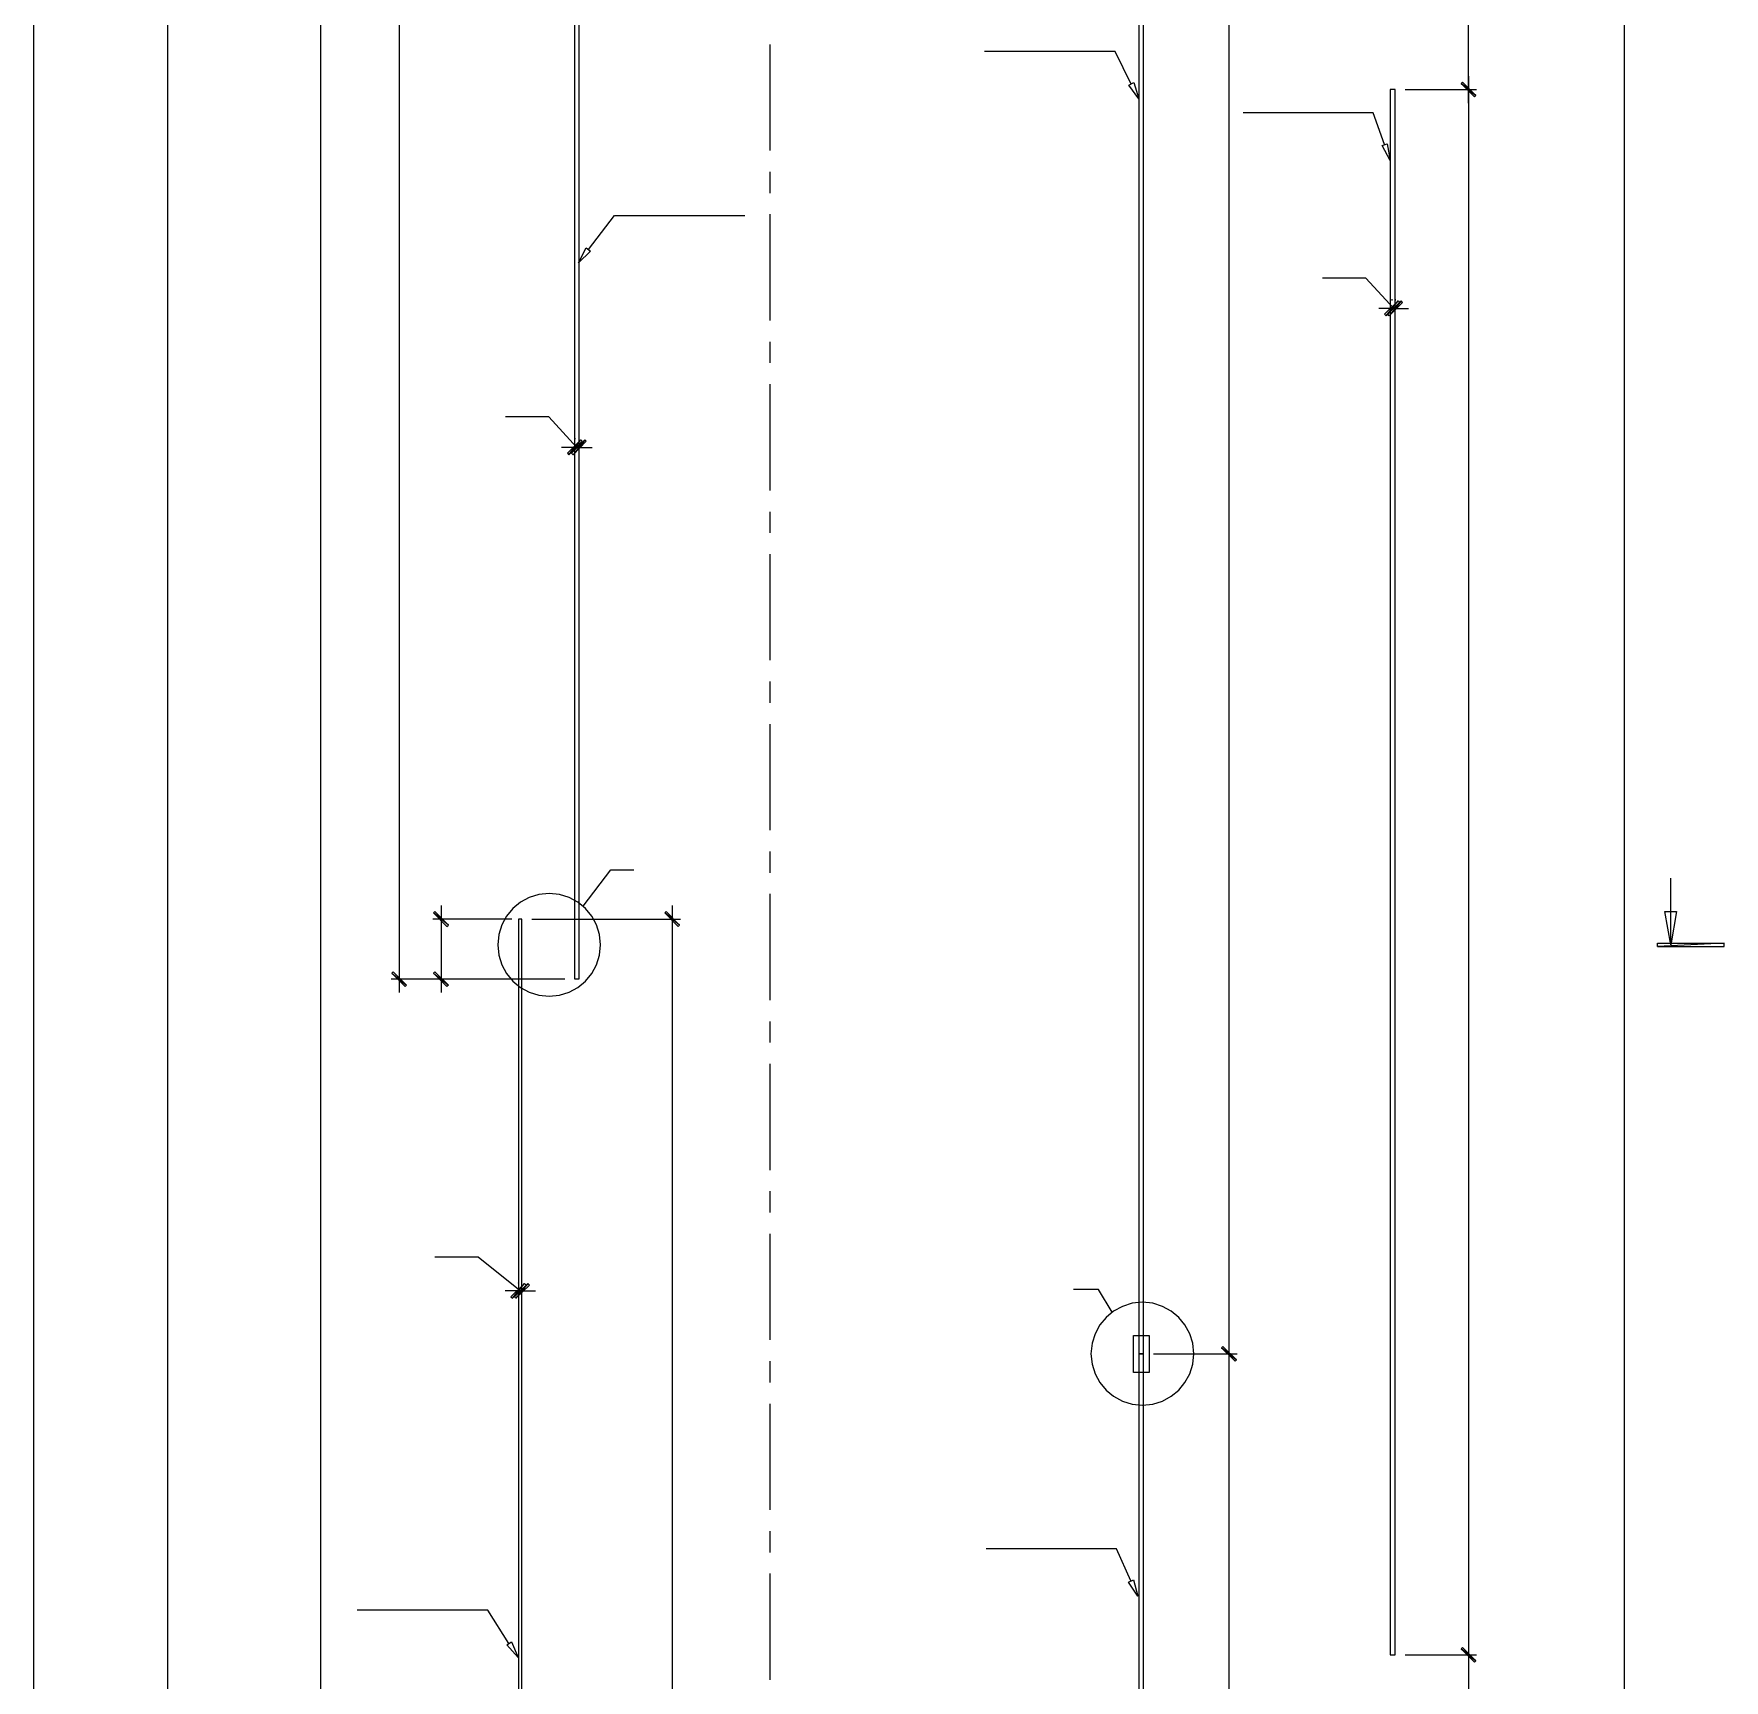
# Model space of a CAD drawing. Extents: x -1 to 315, y 0 to 224.
# Drawn here: x 0 to 66.9, y 102.6 to 167.8 of the extents above; entities that cross this region are included whole.
import ezdxf

# ---------------------------------------------------------------- set-up
doc = ezdxf.new("R2010")
doc.units = 0
doc.header["$MEASUREMENT"] = 0
doc.layers.add('UNDERLAY', color=8, linetype='Continuous')

msp = doc.modelspace()

# ---------------------------------------------------------------- linework, layer by layer
at = {"layer": 'UNDERLAY'}
for p, q in [((0.004, 0), (0.004, 222.502)), ((5.291, 221.191), (5.291, 1.322)), ((11.35, 41.723), (11.35, 206.563)), ((56.746, 165.02), (56.746, 206.563)), ((62.907, 206.563), (62.907, 41.723)), ((14.453, 192.809), (14.453, 129.838)), ((21.397, 130.365), (21.397, 192.282)), ((21.565, 192.282), (21.565, 130.365)), ((47.271, 177.99), (47.271, 115.02)), ((43.709, 177.464), (43.709, 115.546)), ((43.899, 115.546), (43.899, 177.464)), ((29.115, 167.338), (29.115, 163.138)), ((42.768, 167.058), (37.604, 167.058)), ((43.406, 165.77), (42.768, 167.058)), ((43.317, 165.725), (43.507, 165.826)), ((43.507, 165.826), (43.709, 165.188)), ((56.455, 165.793), (56.511, 165.849)), ((56.511, 165.849), (56.455, 165.793)), ((56.511, 165.849), (57.037, 165.322)), ((57.037, 165.322), (56.511, 165.849)), ((56.746, 166.084), (56.746, 103.113)), ((43.709, 165.188), (43.317, 165.725)), ((53.655, 165.557), (53.655, 103.64)), ((53.846, 165.557), (53.655, 165.557)), ((53.846, 103.64), (53.846, 165.557)), ((54.237, 165.557), (57.06, 165.557)), ((54.237, 165.557), (57.06, 165.557)), ((57.037, 165.322), (56.455, 165.793)), ((56.455, 165.793), (56.982, 165.267)), ((57.037, 165.322), (56.455, 165.793)), ((56.455, 165.793), (57.037, 165.322)), ((56.455, 165.793), (57.037, 165.322)), ((56.982, 165.267), (56.455, 165.793)), ((56.982, 165.267), (57.037, 165.322)), ((57.037, 165.322), (56.982, 165.267)), ((52.983, 164.628), (47.831, 164.628)), ((53.431, 163.374), (52.983, 164.628)), ((53.33, 163.34), (53.532, 163.407)), ((53.655, 162.746), (53.33, 163.34)), ((53.532, 163.407), (53.655, 162.746)), ((29.115, 162.298), (29.115, 161.458)), ((21.946, 159.229), (22.976, 160.573)), ((22.976, 160.573), (28.129, 160.573)), ((29.115, 160.618), (29.115, 156.418)), ((21.543, 158.703), (21.856, 159.296)), ((22.024, 159.162), (21.543, 158.703)), ((21.856, 159.296), (22.024, 159.162)), ((52.681, 158.098), (50.967, 158.098)), ((53.79, 156.899), (52.681, 158.098)), ((53.969, 157.19), (53.431, 156.664)), ((53.487, 156.608), (53.969, 157.19)), ((53.487, 156.608), (53.969, 157.19)), ((54.025, 157.135), (53.487, 156.608)), ((53.554, 156.664), (54.08, 157.19)), ((54.08, 157.19), (53.61, 156.608)), ((54.08, 157.19), (53.61, 156.608)), ((53.61, 156.608), (54.137, 157.135)), ((53.722, 157.258), (53.722, 157.213)), ((53.846, 157.258), (53.846, 157.213)), ((53.969, 157.19), (54.025, 157.135)), ((54.137, 157.135), (54.08, 157.19)), ((53.722, 156.899), (53.196, 156.899)), ((53.431, 156.664), (53.487, 156.608)), ((53.61, 156.608), (53.554, 156.664)), ((53.846, 156.899), (53.722, 156.899)), ((53.722, 156.899), (53.846, 156.899)), ((53.846, 156.899), (54.372, 156.899)), ((29.115, 155.578), (29.115, 154.738)), ((29.115, 153.898), (29.115, 149.697)), ((20.378, 152.61), (18.664, 152.61)), ((21.487, 151.4), (20.378, 152.61)), ((21.397, 151.77), (21.397, 151.724)), ((21.565, 151.77), (21.565, 151.724)), ((21.397, 151.4), (20.871, 151.4)), ((21.633, 151.702), (21.106, 151.165)), ((21.106, 151.165), (21.162, 151.109)), ((21.162, 151.109), (21.633, 151.702)), ((21.162, 151.109), (21.633, 151.702)), ((21.688, 151.646), (21.162, 151.109)), ((21.274, 151.165), (21.8, 151.702)), ((21.33, 151.109), (21.274, 151.165)), ((21.8, 151.702), (21.33, 151.109)), ((21.8, 151.702), (21.33, 151.109)), ((21.33, 151.109), (21.856, 151.646)), ((21.565, 151.4), (21.397, 151.4)), ((21.397, 151.4), (21.565, 151.4)), ((21.565, 151.4), (22.092, 151.4)), ((21.633, 151.702), (21.688, 151.646)), ((21.856, 151.646), (21.8, 151.702)), ((29.115, 148.857), (29.115, 148.017)), ((29.115, 147.177), (29.115, 142.977)), ((29.115, 142.137), (29.115, 141.297)), ((29.115, 140.457), (29.115, 136.257)), ((29.115, 135.417), (29.115, 134.576)), ((21.733, 133.255), (22.82, 134.688)), ((22.82, 134.688), (23.738, 134.688)), ((19.974, 133.717), (19.592, 133.599)), ((20.383, 133.759), (19.974, 133.717)), ((20.793, 133.717), (20.383, 133.759)), ((21.175, 133.599), (20.793, 133.717)), ((29.115, 133.736), (29.115, 129.536)), ((64.744, 131.72), (64.744, 134.364)), ((16.111, 133.277), (16.111, 129.838)), ((18.946, 133.163), (18.698, 132.862)), ((19.247, 133.411), (18.946, 133.163)), ((19.592, 133.599), (19.247, 133.411)), ((21.52, 133.411), (21.175, 133.599)), ((21.821, 133.163), (21.52, 133.411)), ((22.069, 132.862), (21.821, 133.163)), ((25.25, 133.277), (25.25, 70.296)), ((18.911, 132.74), (15.786, 132.74)), ((15.808, 132.986), (15.864, 133.042)), ((16.401, 132.504), (15.808, 132.986)), ((15.808, 132.986), (16.346, 132.448)), ((16.401, 132.504), (15.808, 132.986)), ((15.864, 133.042), (16.401, 132.504)), ((16.346, 132.448), (16.401, 132.504)), ((18.51, 132.517), (18.392, 132.136)), ((18.698, 132.862), (18.51, 132.517)), ((19.303, 132.74), (19.179, 132.74)), ((19.179, 132.74), (19.179, 70.833)), ((19.303, 132.74), (19.179, 132.74)), ((19.303, 70.833), (19.303, 132.74)), ((19.706, 132.74), (25.575, 132.74)), ((22.257, 132.517), (22.069, 132.862)), ((22.375, 132.136), (22.257, 132.517)), ((24.959, 132.986), (25.015, 133.042)), ((25.541, 132.504), (24.959, 132.986)), ((24.959, 132.986), (25.485, 132.448)), ((25.541, 132.504), (24.959, 132.986)), ((25.015, 133.042), (25.541, 132.504)), ((25.485, 132.448), (25.541, 132.504)), ((64.509, 133.042), (64.979, 133.042)), ((64.744, 131.72), (64.509, 133.042)), ((64.979, 133.042), (64.744, 131.72)), ((18.392, 132.136), (18.351, 131.726)), ((18.351, 131.726), (18.392, 131.316)), ((22.416, 131.726), (22.375, 132.136)), ((22.375, 131.316), (22.416, 131.726)), ((66.861, 131.788), (64.218, 131.653)), ((66.861, 131.788), (64.218, 131.653)), ((64.218, 131.653), (64.218, 131.788)), ((64.218, 131.788), (66.861, 131.788)), ((66.861, 131.653), (66.861, 131.788)), ((18.392, 131.316), (18.51, 130.934)), ((22.257, 130.934), (22.375, 131.316)), ((64.218, 131.653), (66.861, 131.653)), ((14.218, 130.656), (14.161, 130.6)), ((14.161, 130.6), (14.744, 130.13)), ((14.161, 130.6), (14.744, 130.13)), ((14.688, 130.073), (14.161, 130.6)), ((14.744, 130.13), (14.218, 130.656)), ((15.864, 130.656), (15.808, 130.6)), ((15.808, 130.6), (16.401, 130.13)), ((15.808, 130.6), (16.401, 130.13)), ((16.346, 130.073), (15.808, 130.6)), ((16.401, 130.13), (15.864, 130.656)), ((18.51, 130.934), (18.698, 130.589)), ((18.698, 130.589), (18.946, 130.288)), ((21.821, 130.288), (22.069, 130.589)), ((22.069, 130.589), (22.257, 130.934)), ((21.005, 130.365), (14.139, 130.365)), ((14.744, 130.13), (14.688, 130.073)), ((21.005, 130.365), (15.786, 130.365)), ((16.401, 130.13), (16.346, 130.073)), ((18.946, 130.288), (19.247, 130.04)), ((19.247, 130.04), (19.592, 129.853)), ((19.592, 129.853), (19.974, 129.734)), ((19.974, 129.734), (20.383, 129.693)), ((20.383, 129.693), (20.793, 129.734)), ((20.793, 129.734), (21.175, 129.853)), ((21.175, 129.853), (21.52, 130.04)), ((21.565, 130.365), (21.397, 130.365)), ((21.52, 130.04), (21.821, 130.288)), ((29.115, 128.696), (29.115, 127.856)), ((29.115, 127.016), (29.115, 122.816)), ((29.115, 121.976), (29.115, 121.135)), ((29.115, 120.295), (29.115, 116.095)), ((17.578, 119.366), (15.864, 119.366)), ((19.246, 118.033), (17.578, 119.366)), ((19.179, 118.335), (19.179, 118.358)), ((19.303, 118.335), (19.303, 118.358)), ((19.179, 118.033), (18.642, 118.033)), ((19.415, 118.324), (18.877, 117.798)), ((18.877, 117.798), (18.933, 117.742)), ((18.933, 117.742), (19.415, 118.324)), ((18.933, 117.742), (19.415, 118.324)), ((19.471, 118.268), (18.933, 117.742)), ((19.011, 117.798), (19.549, 118.324)), ((19.067, 117.742), (19.011, 117.798)), ((19.549, 118.324), (19.067, 117.742)), ((19.549, 118.324), (19.067, 117.742)), ((19.067, 117.742), (19.605, 118.268)), ((19.179, 118.033), (19.303, 118.033)), ((19.303, 118.033), (19.179, 118.033)), ((19.303, 118.033), (19.84, 118.033)), ((19.415, 118.324), (19.471, 118.268)), ((19.605, 118.268), (19.549, 118.324)), ((42.118, 118.089), (41.122, 118.089)), ((42.656, 117.193), (42.118, 118.089)), ((42.712, 117.238), (42.411, 116.989)), ((43.057, 117.425), (42.712, 117.238)), ((43.439, 117.544), (43.057, 117.425)), ((43.849, 117.585), (43.439, 117.544)), ((44.259, 117.544), (43.849, 117.585)), ((44.64, 117.425), (44.259, 117.544)), ((44.985, 117.238), (44.64, 117.425)), ((45.286, 116.989), (44.985, 117.238)), ((41.976, 116.343), (41.857, 115.962)), ((42.163, 116.689), (41.976, 116.343)), ((42.411, 116.989), (42.163, 116.689)), ((45.534, 116.689), (45.286, 116.989)), ((45.722, 116.343), (45.534, 116.689)), ((45.84, 115.962), (45.722, 116.343)), ((41.857, 115.962), (41.816, 115.552)), ((43.496, 116.274), (44.112, 116.274)), ((43.496, 114.807), (43.496, 116.274)), ((44.112, 116.274), (44.112, 114.807)), ((45.882, 115.552), (45.84, 115.962)), ((47.036, 115.837), (46.979, 115.782)), ((46.979, 115.782), (47.036, 115.837)), ((46.979, 115.782), (47.573, 115.311)), ((46.979, 115.782), (47.573, 115.311)), ((47.517, 115.255), (46.979, 115.782)), ((47.573, 115.311), (46.979, 115.782)), ((46.979, 115.782), (47.517, 115.255)), ((47.573, 115.311), (46.979, 115.782)), ((47.573, 115.311), (47.036, 115.837)), ((47.036, 115.837), (47.573, 115.311)), ((47.271, 116.073), (47.271, 84.061)), ((29.115, 115.255), (29.115, 114.415)), ((41.816, 115.552), (41.857, 115.142)), ((41.857, 115.142), (41.976, 114.761)), ((43.709, 115.546), (43.899, 115.546)), ((43.709, 115.546), (43.709, 84.588)), ((43.899, 115.546), (43.709, 115.546)), ((43.899, 84.588), (43.899, 115.546)), ((44.291, 115.546), (47.596, 115.546)), ((44.291, 115.546), (47.596, 115.546)), ((45.722, 114.761), (45.84, 115.142)), ((45.84, 115.142), (45.882, 115.552)), ((47.573, 115.311), (47.517, 115.255)), ((47.517, 115.255), (47.573, 115.311)), ((41.976, 114.761), (42.163, 114.415)), ((42.163, 114.415), (42.411, 114.115)), ((44.112, 114.807), (43.496, 114.807)), ((45.286, 114.115), (45.534, 114.415)), ((45.534, 114.415), (45.722, 114.761)), ((42.411, 114.115), (42.712, 113.866)), ((42.712, 113.866), (43.057, 113.679)), ((43.057, 113.679), (43.439, 113.56)), ((44.259, 113.56), (44.64, 113.679)), ((44.64, 113.679), (44.985, 113.866)), ((44.985, 113.866), (45.286, 114.115)), ((29.115, 113.575), (29.115, 109.375)), ((43.439, 113.56), (43.849, 113.519)), ((43.849, 113.519), (44.259, 113.56)), ((29.115, 108.535), (29.115, 107.695)), ((42.824, 107.829), (37.672, 107.829)), ((43.396, 106.563), (42.824, 107.829)), ((29.115, 106.855), (29.115, 102.654)), ((43.294, 106.518), (43.496, 106.608)), ((43.664, 105.959), (43.294, 106.518)), ((43.496, 106.608), (43.664, 105.959)), ((17.958, 105.41), (12.795, 105.41)), ((18.798, 104.088), (17.958, 105.41)), ((18.709, 104.032), (18.899, 104.155)), ((19.157, 103.539), (18.709, 104.032)), ((18.899, 104.155), (19.157, 103.539)), ((53.655, 103.64), (53.846, 103.64)), ((54.237, 103.64), (57.06, 103.64)), ((54.237, 103.64), (57.06, 103.64)), ((56.511, 103.931), (56.455, 103.875)), ((56.455, 103.875), (56.511, 103.931)), ((56.455, 103.875), (57.037, 103.405)), ((56.455, 103.875), (57.037, 103.405)), ((56.982, 103.349), (56.455, 103.875)), ((57.037, 103.405), (56.455, 103.875)), ((56.455, 103.875), (56.982, 103.349)), ((57.037, 103.405), (56.455, 103.875)), ((57.037, 103.405), (56.511, 103.931)), ((56.511, 103.931), (57.037, 103.405)), ((56.746, 104.166), (56.746, 41.723)), ((57.037, 103.405), (56.982, 103.349)), ((56.982, 103.349), (57.037, 103.405))]:
    msp.add_line(p, q, dxfattribs=at)

doc.saveas('drawing.dxf')
